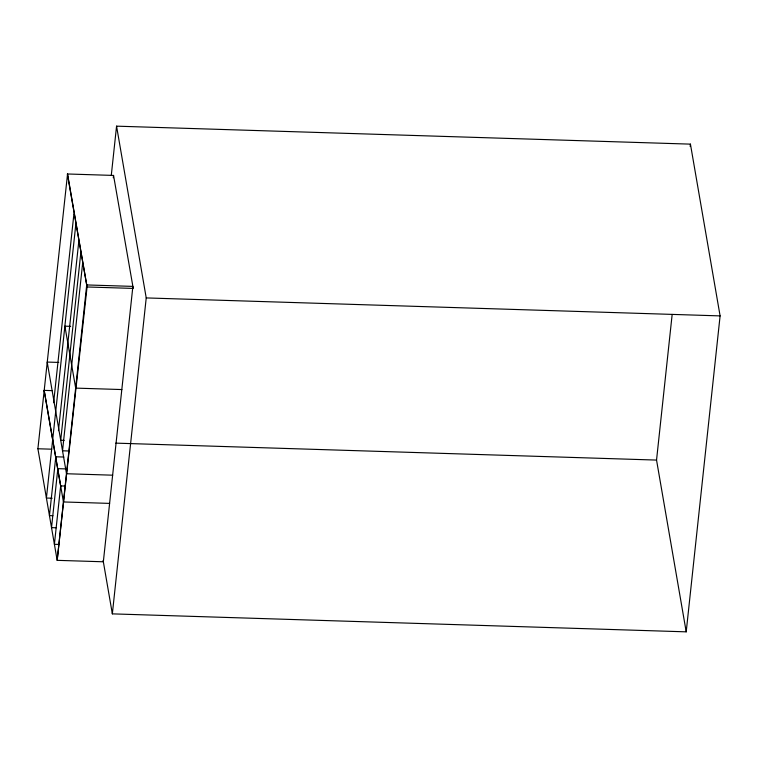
<?xml version="1.0" encoding="UTF-8"?>
<svg xmlns="http://www.w3.org/2000/svg" width="758" height="758" viewBox="0 0 758 758"><rect width="100%" height="100%" fill="white"/><g stroke="black" fill="none" stroke-linecap="round" stroke-linejoin="round"><path stroke-width="1.14" d="M37.9 448.764L67.547 173.98L87.066 286.979L57.172 560.342L103.344 561.782L132.887 286.391L86.715 284.942L57.172 560.342L37.9 448.764L51.752 449.191M53.619 402.716L73.896 214.078M75.791 224.539L46.409 498.034L52.179 498.224M58.451 430.696L78.756 241.755M80.746 253.418L60.716 440.284L64.174 440.389M82.575 263.841L62.526 450.792L69.452 451.01M52.245 390.635L44.163 390.379L60.659 485.916L54.405 544.291L59.02 544.443M111.274 175.486L116.561 126.16L690.434 144.134L720.1 315.897L686.208 631.84L112.345 613.866L103.126 560.484M113.293 177.779L113.548 175.43L67.377 173.98L87.066 286.979L133.237 288.419L113.548 175.43M112.345 613.866L146.228 297.922L116.561 126.16M686.208 631.84L656.542 460.078L672.166 314.437M690.178 146.483L690.434 144.134M146.228 297.922L720.1 315.897M70.655 326.357L64.885 326.177L75.686 388.115L121.858 389.555M58.745 362.428L47.195 362.068L66.496 473.741L112.677 475.19M115.803 443.136L656.542 460.078M63.88 457.036L55.798 456.79L49.45 515.611L52.908 515.724M65.927 468.908L57.845 468.662L51.525 527.634L56.139 527.776M60.659 485.916L65.283 486.058M109.607 503.397L63.435 501.957L44.163 390.379"/></g></svg>
